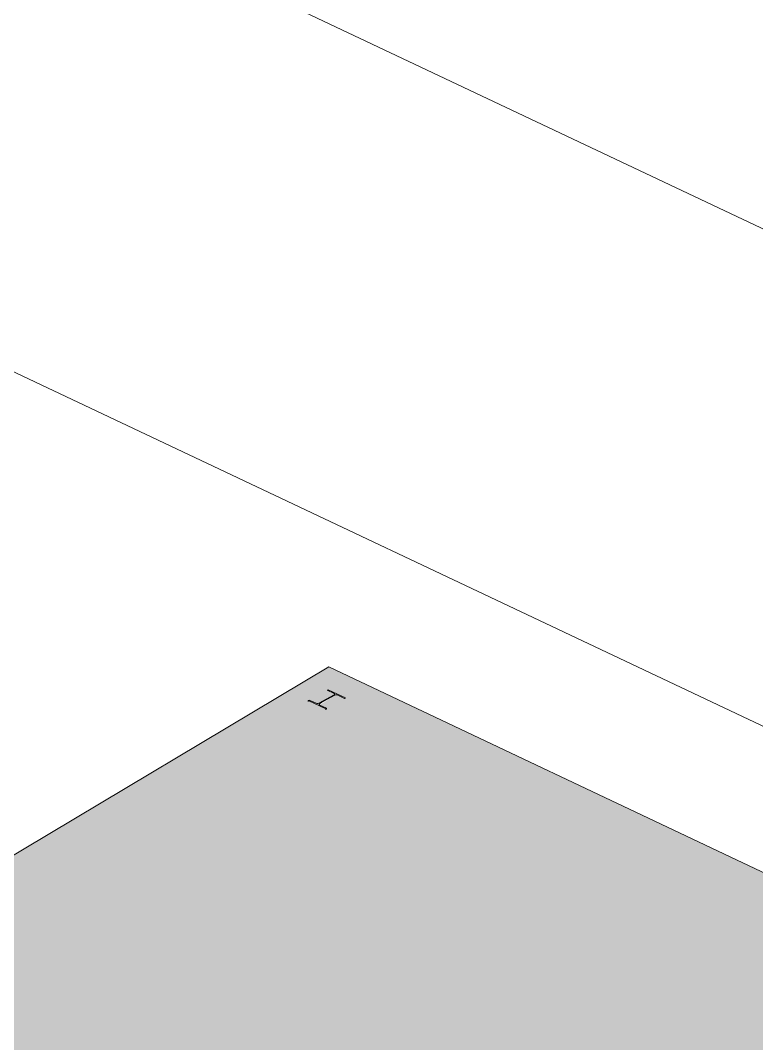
# Model space of a CAD drawing. Header units: inches. Extents: x 27328 to 120839, y -4075 to 4147.
# Drawn here: x 30731.4 to 30977.7, y 1274.4 to 1616.7 of the extents above; entities that cross this region are included whole.
import ezdxf

# ---------------------------------------------------------------- set-up
doc = ezdxf.new("R2010")
doc.units = ezdxf.units.IN
doc.header["$MEASUREMENT"] = 0
for name, color, linetype, lineweight in [('A-ROOF', 132, 'Continuous', 9), ('EOP-PR', 4, 'Continuous', 9), ('S-COLS', 52, 'Continuous', 9)]:
    doc.layers.add(name, color=color, linetype=linetype, lineweight=lineweight)

msp = doc.modelspace()

# ---------------------------------------------------------------- hatches: boundary and pattern name
at = {"layer": 'A-ROOF'}
h = msp.add_hatch(color=256, dxfattribs=at)
h.paths.add_polyline_path([(31652.82, 403.84), (31709.25, 437.51), (31707.6, 438.29), (31707.6, 442.47), (31531.12, 525.85), (31530.95, 522.13), (31379.91, 593.57), (31380.08, 666.69), (31725.19, 854.5), (31725.55, 856.02), (31726.95, 860.55), (31728.77, 864.17), (31731.05, 867.56), (31732.41, 869.1), (31736.14, 872.91), (31738, 874.38), (31742.02, 877.15), (31748.13, 880.67), (31811.46, 915.14), (30983.48, 1306.73), (30983.48, 1329.97), (30834.5, 1400.43), (30289.51, 1075.15), (31496.41, 504.35), (31471.6, 489.54), (31645.27, 407.41)], flags=0)
h.paths.add_polyline_path([(31712.71, 513.75), (31712.92, 516.48), (31716.71, 518.34), (31718.01, 517.86), (31720.22, 516.81), (31844.32, 584.35), (31844.53, 588.1), (31848.32, 589.96), (31848.65, 589.94), (31851.83, 588.43), (31975.92, 655.97), (31976.13, 659.71), (31979.92, 661.58), (31980.25, 661.56), (31983.43, 660.05), (32107.53, 727.58), (32107.74, 731.33), (32111.53, 733.2), (32111.86, 733.18), (32115.04, 731.67), (32156.23, 754.09), (31897.59, 876.41), (31895.71, 875.29), (31845.04, 899.26), (31817.01, 884.01), (31817.01, 855.69), (31798.07, 844.38), (31797.91, 829.75), (31797.6, 829.4), (31866.92, 796.61), (31887.63, 807.88), (31888.34, 807.6), (31888.34, 838.27), (31908.22, 849.2), (31908.73, 850.49), (31909.68, 851.7), (31911.07, 852.81), (31912.83, 853.77), (31914.91, 854.55), (31917.23, 855.12), (31920.13, 855.57), (31929.36, 860.58), (31994.19, 829.92), (31994.19, 764.78), (31995.53, 764.13), (31995.53, 763.29), (31994.09, 762.5), (31994.09, 760.17), (31798.14, 653.53), (31733.41, 684.15), (31733.41, 686.51), (31731.93, 687.21), (31731.94, 723.15), (31834.3, 778.86), (31758.31, 814.8), (31666.46, 759.97), (31666.3, 751.2), (31662.43, 749.02), (31662.27, 749.06), (31658.29, 751.07), (31658.29, 755.09), (31534.86, 681.42), (31534.7, 672.65), (31530.82, 670.47), (31530.66, 670.52), (31526.68, 672.53), (31526.68, 676.54), (31456.75, 634.8), (31536.25, 597.2), (31536.46, 599.93), (31540.25, 601.8), (31540.58, 601.78), (31544.42, 599.72), (31544.42, 593.34), (31711.6, 514.27)], flags=0)
h.paths.add_polyline_path([(31717.35, 533.02), (31655.77, 562.14), (31655.77, 609.54), (31608.96, 584.28), (31547.59, 613.31), (31547.59, 668.57), (31583.85, 688.3), (31583.85, 688.84), (31584.2, 689.03), (31584.84, 688.84), (31603.46, 698.97), (31603.46, 699.51), (31603.8, 699.7), (31604.45, 699.51), (31630.57, 713.72), (31692.14, 684.52), (31692.14, 637.74), (31692.38, 637.86), (31693.02, 637.68), (31711.64, 647.81), (31711.64, 648.35), (31711.98, 648.53), (31712.63, 648.35), (31738.74, 662.56), (31800.32, 633.36), (31800.12, 578.06), (31717.53, 533.12)], flags=0)
h.paths.add_polyline_path([(31716.18, 534.66), (31716.24, 534.86), (31715.8, 535.6), (31715.33, 535.85), (31714.57, 536.04), (31714.49, 535.46), (31716.1, 534.7)], flags=0)
h.paths.add_polyline_path([(31718.41, 534.77), (31720.03, 535.9), (31719.93, 536.14), (31719.6, 536.13), (31718.51, 535.36), (31718.37, 534.87)], flags=0)
h.paths.add_polyline_path([(31734.91, 543.75), (31736.18, 544.44), (31736.1, 545.14), (31735.22, 544.66), (31735.08, 544.18), (31734.91, 544.08)], flags=0)
h.paths.add_polyline_path([(31734.65, 543.6), (31734.91, 543.75), (31734.69, 544.37), (31734.65, 544.35)], flags=0)
h.paths.add_polyline_path([(31658.62, 561.89), (31658.63, 562.25), (31658.55, 562.54), (31658.08, 562.14), (31658.55, 561.92)], flags=0)
h.paths.add_polyline_path([(31797.64, 577.88), (31798.01, 578.23), (31797.65, 578.17), (31797.6, 577.98)], flags=0)
h.paths.add_polyline_path([(31608, 585.83), (31608.06, 586.03), (31607.62, 586.77), (31607.15, 587.02), (31606.39, 587.21), (31606.31, 586.63), (31607.92, 585.86)], flags=0)
h.paths.add_polyline_path([(31610.23, 585.93), (31611.86, 587.04), (31611.76, 587.3), (31611.42, 587.3), (31610.33, 586.52), (31610.19, 586.03)], flags=0)
h.paths.add_polyline_path([(31626.47, 594.77), (31628, 595.6), (31627.92, 596.3), (31627.04, 595.82), (31626.9, 595.35), (31626.61, 595.24), (31626.47, 594.89)], flags=0)
h.paths.add_polyline_path([(31799.49, 606), (31799.83, 606.28), (31799.94, 606.57), (31799.75, 606.57), (31799.71, 606.16), (31799.48, 606.02)], flags=0)
h.paths.add_polyline_path([(31550.44, 613.05), (31550.45, 613.41), (31550.37, 613.7), (31549.9, 613.31), (31550.37, 613.09)], flags=0)
h.paths.add_polyline_path([(31691.31, 657.16), (31691.61, 657.32), (31691.76, 657.73), (31691.56, 657.73), (31691.53, 657.32), (31691.3, 657.18)], flags=0)
h.paths.add_polyline_path([(31789.89, 833.04), (31789.89, 839.5), (31785.9, 837.12), (31789.32, 835.34), (31789.39, 833.28), (31789.66, 833.15)], flags=0)
h.paths.add_polyline_path([(30833.5, 1386.05), (30827.67, 1388.81), (30827.67, 1389.16), (30827.97, 1389.32), (30831.29, 1387.99), (30831.46, 1388.36), (30836.71, 1390.97), (30837.42, 1390.97), (30836.48, 1391.44), (30836.52, 1391.18), (30836.31, 1391.5), (30834.01, 1392.61), (30834.31, 1392.77), (30840.13, 1390.01), (30839.8, 1389.85), (30837.14, 1391), (30836.56, 1390.88), (30831.49, 1387.65), (30833.79, 1386.4), (30833.78, 1386.22)], flags=0)
at = {"layer": 'S-COLS'}
h = msp.add_hatch(color=256, dxfattribs=at)
h.paths.add_polyline_path([(30833.5, 1386.4), (30833.79, 1386.56), (30827.97, 1389.32), (30827.67, 1389.16)], flags=0)
h.paths.add_polyline_path([(30839.84, 1389.85), (30840.13, 1390.01), (30834.31, 1392.77), (30834.01, 1392.61), (30837.54, 1390.94)], flags=0)
for points in [[(30836.31, 1391.5), (30836.31, 1391.52), (30836.28, 1391.52)], [(30837.54, 1390.92), (30837.42, 1390.97), (30837.47, 1390.94)], [(30839.84, 1389.84), (30839.84, 1389.85), (30837.54, 1390.92)], [(30833.5, 1386.05), (30833.5, 1386.4), (30827.67, 1389.16), (30827.67, 1388.81), (30828.85, 1388.25)], [(30831.35, 1387.72), (30831.4, 1388.09), (30831.29, 1387.75)], [(30831.46, 1387.84), (30833.31, 1389.16), (30831.46, 1388.09)], [(30833.5, 1386.05), (30833.79, 1386.23), (30833.79, 1386.56), (30833.5, 1386.4)]]:
    msp.add_hatch(color=256, dxfattribs=at).paths.add_polyline_path(points, flags=0)

# ---------------------------------------------------------------- linework, layer by layer
at = {"layer": 'A-ROOF'}
for p, q in [((30834.5, 1400.43), (30289.51, 1075.15)), ((30983.48, 1329.97), (30834.5, 1400.43))]:
    msp.add_line(p, q, dxfattribs=at)
at = {"layer": 'EOP-PR'}
for p, q in [((30497.17, 1775.25), (31041.62, 1517.76)), ((30985.73, 1377.73), (30719.73, 1503.53))]:
    msp.add_line(p, q, dxfattribs=at)
at = {"layer": 'S-COLS'}
for p, q in [((30836.35, 1391.02), (30831.25, 1388.25)), ((30831.46, 1388.15), (30836.56, 1390.92)), ((30834.31, 1392.77), (30834.01, 1392.61)), ((30834.01, 1392.61), (30836.31, 1391.52)), ((30840.13, 1390.01), (30834.31, 1392.77)), ((30837.54, 1390.94), (30839.84, 1389.85)), ((30839.84, 1389.85), (30840.13, 1390.01)), ((30827.97, 1389.32), (30827.67, 1389.16)), ((30827.67, 1389.16), (30833.5, 1386.4)), ((30827.67, 1388.81), (30827.67, 1389.16)), ((30830.27, 1388.23), (30827.97, 1389.32)), ((30833.79, 1386.56), (30831.49, 1387.65)), ((30833.5, 1386.4), (30833.79, 1386.56)), ((30833.5, 1386.05), (30833.5, 1386.4)), ((30833.79, 1386.23), (30833.79, 1386.56))]:
    msp.add_line(p, q, dxfattribs=at)
for points in [[(30836.31, 1391.52, 0), (30836.5, 1391.37, 0), (30836.52, 1391.18, 0), (30836.35, 1391.02, 0)], [(30836.56, 1390.92, 0), (30836.86, 1391.02, 0), (30837.22, 1391.03, 0), (30837.54, 1390.94, 0)], [(30831.25, 1388.25, 0), (30830.94, 1388.15, 0), (30830.59, 1388.15, 0), (30830.27, 1388.23, 0)], [(30831.49, 1387.65, 0), (30831.3, 1387.81, 0), (30831.29, 1387.99, 0), (30831.46, 1388.15, 0)]]:
    msp.add_polyline3d(points, dxfattribs=at)

doc.saveas('drawing.dxf')
